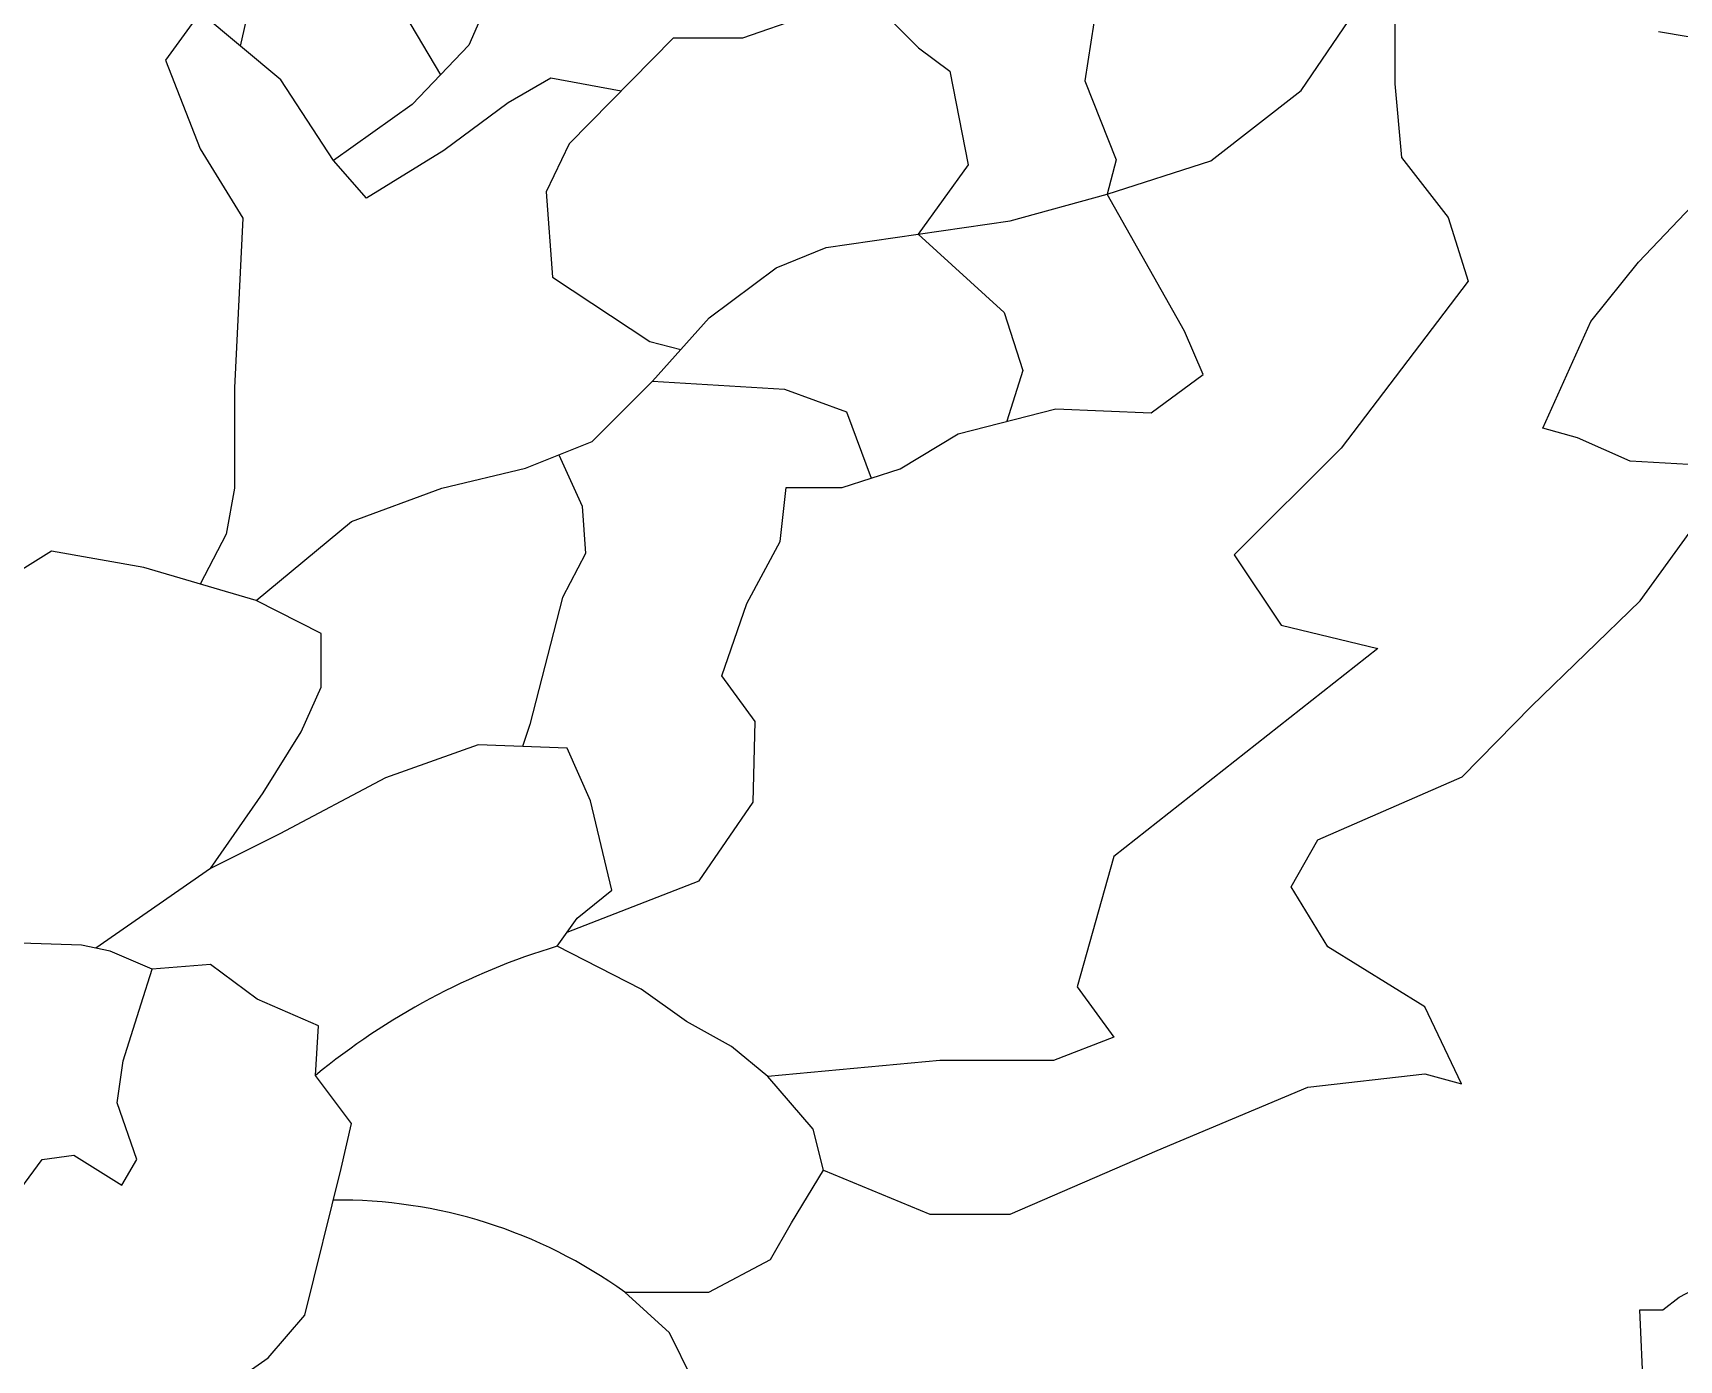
# Model space of a CAD drawing. Header units: millimetres. Extents: x 607619 to 1211550, y 1310734 to 2622648.
# Drawn here: x 607655.271 to 607655.809, y 1311007.437 to 1311007.871 of the extents above; entities that cross this region are included whole.
import ezdxf

# ---------------------------------------------------------------- set-up
doc = ezdxf.new("R2010")
doc.units = ezdxf.units.MM
doc.layers.add('elenarbi-free_blocks', color=7, linetype='Continuous')

# ---------------------------------------------------------------- blocks, each defined once
blk = doc.blocks.new('A$C20C8591F')
at = {"layer": 'elenarbi-free_blocks', "color": 84}
for points in [[(14.5053, 16.5139), (14.6546, 17.1727), (14.576, 17.657), (14.5236, 18.1282), (14.5498, 18.5732), (15.0739, 18.6649), (15.3622, 18.2722), (15.4277, 17.9057), (15.4277, 17.3167), (15.3753, 17.0811), (15.336, 16.6753), (15.5194, 16.3677)], [(17.3633, 16.6629), (16.8428, 17.5261), (16.358, 17.8534), (16.1483, 17.513), (15.8863, 17.0287), (15.6635, 16.5183), (15.3753, 16.2172), (14.9772, 15.9341)], [(14.5847, 13.7023), (15.0679, 14.1029), (15.5257, 14.2723), (15.9496, 14.3739), (16.2887, 14.5094), (16.5939, 14.8143), (16.8822, 15.1361), (16.8822, 15.1361), (17.2213, 15.3902), (17.4756, 15.4918), (18.4082, 15.6273), (18.8999, 15.7628), (19.4255, 15.9322), (19.8833, 16.2879), (20.2054, 16.7621)], [(20.358, 17.0501), (20.358, 16.3218), (20.3919, 15.9491), (20.6293, 15.6442), (20.7311, 15.3224), (20.0867, 14.4755), (19.5442, 13.9335), (19.7816, 13.5778), (20.2733, 13.4592), (18.9338, 12.4039), (18.7473, 11.7433), (18.9338, 11.4892), (18.6286, 11.3707), (18.0521, 11.3707), (17.1792, 11.2897)], [(16.4354, 16.286), (16.0796, 16.3512), (15.8624, 16.2261), (15.5367, 15.9841), (15.1442, 15.7422), (14.9772, 15.9341), (14.7099, 16.3429), (14.3007, 16.6849), (14.1253, 16.443), (14.3007, 15.9925), (14.5178, 15.642), (14.4749, 14.7807), (14.4749, 14.2718), (14.4331, 14.0382), (14.2999, 13.786)], [(16.1619, 12.0207), (16.8312, 12.2808), (17.1045, 12.6798), (17.115, 13.0892), (16.9468, 13.3202), (17.073, 13.6876), (17.2411, 14.0026), (17.2726, 14.2756), (17.5564, 14.2756), (17.8507, 14.3701), (18.1449, 14.5485), (18.6389, 14.6745), (19.1223, 14.6535), (19.3861, 14.8481), (19.2915, 15.0686), (18.8999, 15.7628)]]:
    blk.add_lwpolyline(points, dxfattribs=at)
at = {"layer": 'elenarbi-free_blocks', "color": 90}
for points in [[(17.4612, 10.8148), (18.0013, 10.5915), (18.4082, 10.5915), (19.1542, 10.9133), (19.9172, 11.2352), (20.5107, 11.3029), (20.5107, 11.3029), (20.6972, 11.2521), (20.5107, 11.6417), (20.019, 11.9466), (19.8325, 12.2514), (19.9681, 12.4886), (20.7008, 12.8082), (21.0515, 13.1669), (21.6028, 13.7009), (21.8867, 14.093)], [(22.2625, 14.3683), (21.5526, 14.41), (21.2854, 14.5268), (21.11, 14.5769), (21.3529, 15.1176), (21.5951, 15.418), (22.2381, 16.0937)], [(22.4386, 16.4608), (21.6953, 16.586)], [(21.5368, 17.967), (20.9856, 17.9921), (20.5263, 17.8669), (20.0837, 17.5916), (19.8832, 17.5499), (19.7413, 17.892), (19.6076, 17.8169), (19.449, 17.5415), (19.0127, 17.0634), (18.8624, 16.8298), (18.7872, 16.3375), (18.9459, 15.9371), (18.8999, 15.7628)], [(18.8624, 16.8298), (18.4114, 17.0717), (17.8936, 17.1218), (17.7851, 16.9132), (17.6765, 16.7714), (17.9437, 16.5044), (18.1024, 16.3876), (18.1943, 15.9121), (17.9419, 15.5595)], [(17.6765, 16.7714), (17.0501, 16.5545), (16.6994, 16.5545), (16.1714, 16.0175), (16.0545, 15.7755), (16.0879, 15.3417), (16.5807, 15.0163), (16.7381, 14.9752)], [(17.9419, 15.5595), (18.3771, 15.1631), (18.4717, 14.8691), (18.3919, 14.6115)], [(16.5939, 14.8143), (17.2631, 14.7747), (17.5784, 14.6592), (17.7035, 14.3228)], [(16.1192, 14.4416), (16.2379, 14.1807), (16.2545, 13.941), (16.1386, 13.7179), (15.9731, 13.0732), (15.9357, 12.9622)]]:
    blk.add_lwpolyline(points, dxfattribs=at)
at = {"layer": 'elenarbi-free_blocks', "color": 50}
for points in [[(16.9134, 9.5166), (16.6805, 9.9888), (16.4541, 10.1949), (16.8802, 10.1949), (17.193, 10.3612), (17.2995, 10.5474), (17.4612, 10.8148), (17.4088, 11.0211), (17.1792, 11.2897), (16.9956, 11.4404), (16.7661, 11.5682), (16.5366, 11.7319), (16.1117, 11.9496), (16.2122, 12.0919), (16.3881, 12.2341), (16.2792, 12.686), (16.1619, 12.9538), (15.7096, 12.9706), (15.2404, 12.8032), (14.7043, 12.5187), (14.3525, 12.3429), (14.3525, 12.3429), (14.6206, 12.7279), (14.8132, 13.0375), (14.9137, 13.2634), (14.9137, 13.5349), (14.5847, 13.7023), (14.0151, 13.8697), (13.546, 13.9534), (13.0769, 13.6605)], [(14.3525, 12.3429), (13.7714, 11.9404)]]:
    blk.add_lwpolyline(points, dxfattribs=at)
at = {"layer": 'elenarbi-free_blocks', "color": 30}
for points in [[(13.1935, 9.4308), (13.6878, 9.4308), (14.2284, 9.5696), (14.6454, 9.8628), (14.8308, 10.0788), (15.0153, 10.8231), (15.0685, 11.0511), (14.8859, 11.2943), (14.9012, 11.5451), (14.5892, 11.6819), (14.3534, 11.8568), (14.0567, 11.834), (14.0567, 11.834), (13.8436, 11.9252), (13.6991, 11.9556), (13.235, 11.9708)], [(11.1496, 10.3605), (11.5293, 10.1149), (11.8945, 10.0009), (12.2977, 9.9857), (12.4423, 10.3049), (12.5184, 10.5481), (12.7238, 10.5633), (12.9748, 10.4189), (13.1574, 10.3125), (13.3628, 10.3657), (13.3248, 10.6317), (13.4998, 10.8674), (13.6596, 10.8902), (13.903, 10.7382), (13.9791, 10.8674), (13.8802, 11.1562), (13.9106, 11.369), (14.0019, 11.6578), (14.0567, 11.834)]]:
    blk.add_lwpolyline(points, dxfattribs=at)
at = {"layer": 'elenarbi-free_blocks', "color": 50}
for centre, radius, start, end in [((17.1255, 8.5791), 3.5197, 106.74186, 129.51656), ((15.0042, 8.1822), 2.4805, 54.23217, 90.66442)]:
    blk.add_arc(centre, radius, start, end, dxfattribs=at)
blk = doc.blocks.new('A$C69433AA9')
at = {"layer": 'elenarbi-free_blocks', "color": 82}
blk.add_lwpolyline([(4.547, 15.085), (3.581, 15.951), (2.751, 17.25), (2.304, 18.467), (2.266, 19.297), (2.501, 19.297), (2.666, 19.427), (2.813, 19.505), (3.039, 19.531), (3.405, 19.557), (3.935, 19.566), (4.335, 19.54), (5.047, 19.479), (5.638, 19.323), (6.386, 18.975), (6.824, 18.667)], dxfattribs=at)

msp = doc.modelspace()

# ---------------------------------------------------------------- block references
at = {"color": 7, "lineweight": 0}
for name, p, xscale, yscale, zscale in [('A$C20C8591F', (607654.40334, 1311006.80177), 0.06448473071309854, 0.06448473071309854, 0.06448473071309854), ('A$C69433AA9', (607655.72319, 1311006.83125), 0.03224236536951503, 0.03224236536951503, 0.03224236536951503)]:
    msp.add_blockref(name, p, dxfattribs=dict(at, xscale=xscale, yscale=yscale, zscale=zscale))

doc.saveas('drawing.dxf')
